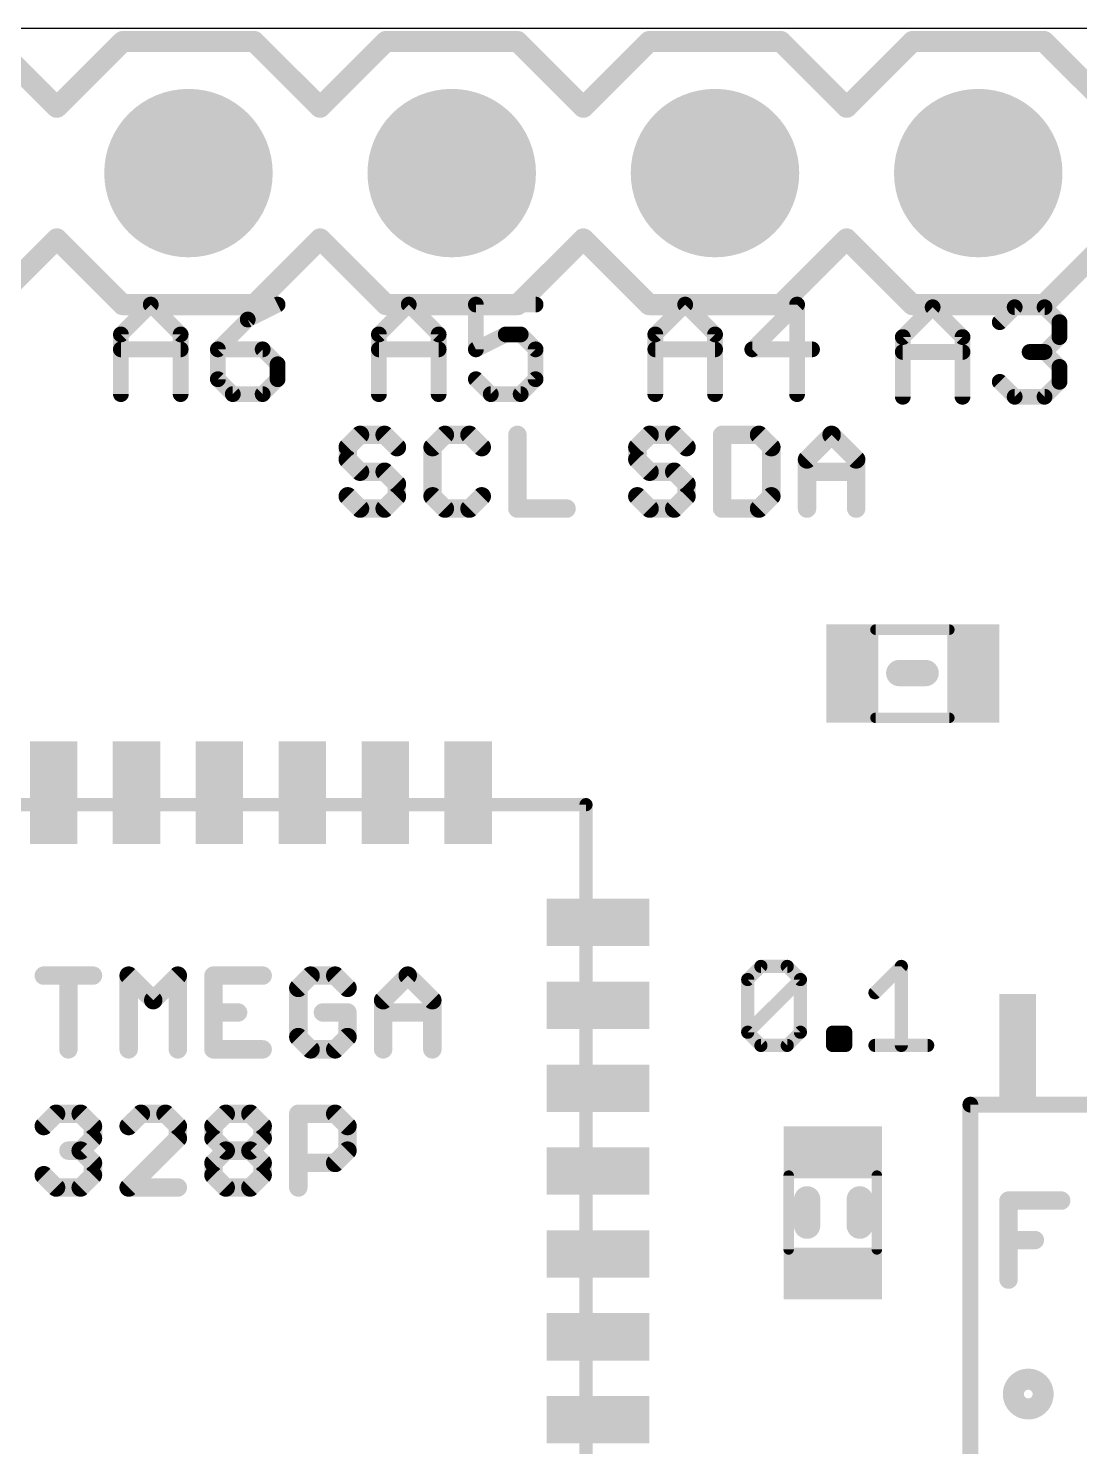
# Model space of a CAD drawing. Extents: x 0 to 33.3, y 0 to 23.1.
# Drawn here: x 15.09 to 25.24, y 9.42 to 23.11 of the extents above; entities that cross this region are included whole.
import ezdxf

# ---------------------------------------------------------------- set-up
doc = ezdxf.new("R2010")
doc.units = 0
for name, color, linetype in [('17', 82, 'CONTINUOUS'), ('20', 7, 'CONTINUOUS'), ('21', 7, 'CONTINUOUS'), ('51', 53, 'CONTINUOUS')]:
    doc.layers.add(name, color=color, linetype=linetype)

# ---------------------------------------------------------------- blocks, each defined once
blk = doc.blocks.new('RECT')
blk.add_solid([(-0.5, -0.5), (0.5, -0.5), (-0.5, 0.5), (0.5, 0.5)])
blk = doc.blocks.new('ROUNDP')
at = {"const_width": 0.5}
blk.add_lwpolyline([(0, -0.25, 1), (0, 0.25, 1), (0, -0.25)], format="xyb", dxfattribs=at)

msp = doc.modelspace()

# ---------------------------------------------------------------- linework, layer by layer
at = {"layer": '20'}
msp.add_line((33.274, 23.114), (0, 23.114), dxfattribs=at)
at = {"layer": '21'}
for points, const_width in [([(15.9852, 20.1596), (16.2733, 20.4477)], 0.1524), ([(16.2733, 20.4477), (16.5614, 20.1596)], 0.1524), ([(17.4969, 20.4477), (17.2088, 20.3037)], 0.1524), ([(18.4744, 20.1596), (18.7625, 20.4477)], 0.1524), ([(18.7625, 20.4477), (19.0506, 20.1596)], 0.1524), ([(19.9861, 20.4477), (19.4099, 20.4477)], 0.1524), ([(19.4099, 20.4477), (19.4099, 20.0156)], 0.1524), ([(21.1414, 20.1596), (21.4295, 20.4477)], 0.1524), ([(21.4295, 20.4477), (21.7176, 20.1596)], 0.1524), ([(22.5091, 20.4477), (22.0769, 20.0156)], 0.1524), ([(22.5091, 19.5834), (22.5091, 20.4477)], 0.1524), ([(23.529, 20.1342), (23.8171, 20.4223)], 0.1524), ([(23.8171, 20.4223), (24.1052, 20.1342)], 0.1524), ([(24.4645, 20.2783), (24.6085, 20.4223)], 0.1524), ([(24.6085, 20.4223), (24.8967, 20.4223)], 0.1524), ([(24.8967, 20.4223), (25.0407, 20.2783)], 0.1524), ([(17.2088, 20.3037), (16.9207, 20.0156)], 0.1524), ([(25.0407, 20.2783), (25.0407, 20.1342)], 0.1524), ([(15.9852, 19.5834), (15.9852, 20.1596)], 0.1524), ([(16.5614, 20.1596), (16.5614, 19.5834)], 0.1524), ([(18.4744, 19.5834), (18.4744, 20.1596)], 0.1524), ([(19.0506, 20.1596), (19.0506, 19.5834)], 0.1524), ([(19.4099, 20.0156), (19.698, 20.1596)], 0.1524), ([(19.698, 20.1596), (19.8421, 20.1596)], 0.1524), ([(19.8421, 20.1596), (19.9861, 20.0156)], 0.1524), ([(21.1414, 19.5834), (21.1414, 20.1596)], 0.1524), ([(21.7176, 20.1596), (21.7176, 19.5834)], 0.1524), ([(23.529, 19.558), (23.529, 20.1342)], 0.1524), ([(24.1052, 20.1342), (24.1052, 19.558)], 0.1524), ([(25.0407, 20.1342), (24.8967, 19.9902)], 0.1524), ([(15.9852, 20.0156), (16.5614, 20.0156)], 0.1524), ([(16.9207, 20.0156), (16.9207, 19.7275)], 0.1524), ([(17.3529, 20.0156), (16.9207, 20.0156)], 0.1524), ([(17.4969, 19.8715), (17.3529, 20.0156)], 0.1524), ([(18.4744, 20.0156), (19.0506, 20.0156)], 0.1524), ([(19.9861, 20.0156), (19.9861, 19.7275)], 0.1524), ([(21.1414, 20.0156), (21.7176, 20.0156)], 0.1524), ([(22.0769, 20.0156), (22.6531, 20.0156)], 0.1524), ([(23.529, 19.9902), (24.1052, 19.9902)], 0.1524), ([(24.8967, 19.9902), (24.7526, 19.9902)], 0.1524), ([(24.8967, 19.9902), (25.0407, 19.8461)], 0.1524), ([(17.4969, 19.7275), (17.4969, 19.8715)], 0.1524), ([(25.0407, 19.8461), (25.0407, 19.7021)], 0.1524), ([(16.9207, 19.7275), (17.0647, 19.5834)], 0.1524), ([(17.3529, 19.5834), (17.4969, 19.7275)], 0.1524), ([(19.5539, 19.5834), (19.4099, 19.7275)], 0.1524), ([(19.9861, 19.7275), (19.8421, 19.5834)], 0.1524), ([(24.6085, 19.558), (24.4645, 19.7021)], 0.1524), ([(25.0407, 19.7021), (24.8967, 19.558)], 0.1524), ([(17.0647, 19.5834), (17.3529, 19.5834)], 0.1524), ([(19.8421, 19.5834), (19.5539, 19.5834)], 0.1524), ([(24.8967, 19.558), (24.6085, 19.558)], 0.1524), ([(18.2923, 19.1903), (18.1737, 19.0717)], 0.1778), ([(18.5296, 19.1903), (18.2923, 19.1903)], 0.1778), ([(18.6482, 19.0717), (18.5296, 19.1903)], 0.1778), ([(19.1109, 19.1903), (18.9923, 19.0717)], 0.1778), ([(19.3482, 19.1903), (19.1109, 19.1903)], 0.1778), ([(19.4668, 19.0717), (19.3482, 19.1903)], 0.1778), ([(19.8109, 19.1903), (19.8109, 18.4785)], 0.1778), ([(21.0863, 19.1903), (20.9677, 19.0717)], 0.1778), ([(21.3236, 19.1903), (21.0863, 19.1903)], 0.1778), ([(21.4422, 19.0717), (21.3236, 19.1903)], 0.1778), ([(21.7863, 19.1903), (21.7863, 18.4785)], 0.1778), ([(22.1422, 19.1903), (21.7863, 19.1903)], 0.1778), ([(22.2608, 19.0717), (22.1422, 19.1903)], 0.1778), ([(22.6049, 18.953), (22.8421, 19.1903)], 0.1778), ([(22.8421, 19.1903), (23.0794, 18.953)], 0.1778), ([(18.1737, 19.0717), (18.1737, 18.953)], 0.1778), ([(18.1737, 18.953), (18.2923, 18.8344)], 0.1778), ([(18.9923, 19.0717), (18.9923, 18.5971)], 0.1778), ([(20.9677, 19.0717), (20.9677, 18.953)], 0.1778), ([(20.9677, 18.953), (21.0863, 18.8344)], 0.1778), ([(22.2608, 18.5971), (22.2608, 19.0717)], 0.1778), ([(22.6049, 18.4785), (22.6049, 18.953)], 0.1778), ([(23.0794, 18.953), (23.0794, 18.4785)], 0.1778), ([(18.2923, 18.8344), (18.5296, 18.8344)], 0.1778), ([(18.5296, 18.8344), (18.6482, 18.7158)], 0.1778), ([(21.0863, 18.8344), (21.3236, 18.8344)], 0.1778), ([(21.3236, 18.8344), (21.4422, 18.7158)], 0.1778), ([(22.6049, 18.8344), (23.0794, 18.8344)], 0.1778), ([(18.6482, 18.7158), (18.6482, 18.5971)], 0.1778), ([(21.4422, 18.7158), (21.4422, 18.5971)], 0.1778), ([(18.2923, 18.4785), (18.1737, 18.5971)], 0.1778), ([(18.6482, 18.5971), (18.5296, 18.4785)], 0.1778), ([(18.9923, 18.5971), (19.1109, 18.4785)], 0.1778), ([(19.3482, 18.4785), (19.4668, 18.5971)], 0.1778), ([(21.0863, 18.4785), (20.9677, 18.5971)], 0.1778), ([(21.4422, 18.5971), (21.3236, 18.4785)], 0.1778), ([(22.1422, 18.4785), (22.2608, 18.5971)], 0.1778), ([(18.5296, 18.4785), (18.2923, 18.4785)], 0.1778), ([(19.1109, 18.4785), (19.3482, 18.4785)], 0.1778), ([(19.8109, 18.4785), (20.2854, 18.4785)], 0.1778), ([(21.3236, 18.4785), (21.0863, 18.4785)], 0.1778), ([(21.7863, 18.4785), (22.1422, 18.4785)], 0.1778), ([(23.749, 16.891), (23.495, 16.891)], 0.254), ([(15.2411, 13.9706), (15.7157, 13.9706)], 0.1778), ([(15.4784, 13.2588), (15.4784, 13.9706)], 0.1778), ([(16.0597, 13.2588), (16.0597, 13.9706)], 0.1778), ([(16.0597, 13.9706), (16.297, 13.7333)], 0.1778), ([(16.297, 13.7333), (16.5343, 13.9706)], 0.1778), ([(16.5343, 13.9706), (16.5343, 13.2588)], 0.1778), ([(17.3528, 13.9706), (16.8783, 13.9706)], 0.1778), ([(16.8783, 13.9706), (16.8783, 13.2588)], 0.1778), ([(17.8155, 13.9706), (17.6969, 13.852)], 0.1778), ([(18.0528, 13.9706), (17.8155, 13.9706)], 0.1778), ([(18.1714, 13.852), (18.0528, 13.9706)], 0.1778), ([(18.5155, 13.7333), (18.7527, 13.9706)], 0.1778), ([(18.7527, 13.9706), (18.99, 13.7333)], 0.1778), ([(17.6969, 13.852), (17.6969, 13.3774)], 0.1778), ([(16.8783, 13.6147), (17.1156, 13.6147)], 0.1778), ([(18.1714, 13.6147), (17.9341, 13.6147)], 0.1778), ([(18.1714, 13.3774), (18.1714, 13.6147)], 0.1778), ([(18.5155, 13.2588), (18.5155, 13.7333)], 0.1778), ([(18.5155, 13.6147), (18.99, 13.6147)], 0.1778), ([(18.99, 13.7333), (18.99, 13.2588)], 0.1778), ([(17.6969, 13.3774), (17.8155, 13.2588)], 0.1778), ([(18.0528, 13.2588), (18.1714, 13.3774)], 0.1778), ([(16.8783, 13.2588), (17.3528, 13.2588)], 0.1778), ([(17.8155, 13.2588), (18.0528, 13.2588)], 0.1778), ([(24.181, 12.725), (24.181, 9.119)], 0.1524), ([(15.2411, 12.5185), (15.3598, 12.6371)], 0.1778), ([(15.3598, 12.6371), (15.597, 12.6371)], 0.1778), ([(15.597, 12.6371), (15.7157, 12.5185)], 0.1778), ([(15.7157, 12.5185), (15.7157, 12.3998)], 0.1778), ([(16.1784, 12.6371), (16.0597, 12.5185)], 0.1778), ([(16.4156, 12.6371), (16.1784, 12.6371)], 0.1778), ([(16.5343, 12.5185), (16.4156, 12.6371)], 0.1778), ([(16.5343, 12.3998), (16.5343, 12.5185)], 0.1778), ([(16.8783, 12.5185), (16.9969, 12.6371)], 0.1778), ([(16.8783, 12.3998), (16.8783, 12.5185)], 0.1778), ([(16.9969, 12.6371), (17.2342, 12.6371)], 0.1778), ([(17.2342, 12.6371), (17.3528, 12.5185)], 0.1778), ([(17.3528, 12.5185), (17.3528, 12.3998)], 0.1778), ([(17.6969, 11.9253), (17.6969, 12.6371)], 0.1778), ([(17.6969, 12.6371), (18.0528, 12.6371)], 0.1778), ([(18.0528, 12.6371), (18.1714, 12.5185)], 0.1778), ([(18.1714, 12.5185), (18.1714, 12.2812)], 0.1778), ([(15.7157, 12.3998), (15.597, 12.2812)], 0.1778), ([(16.0597, 11.9253), (16.5343, 12.3998)], 0.1778), ([(16.9969, 12.2812), (16.8783, 12.3998)], 0.1778), ([(17.3528, 12.3998), (17.2342, 12.2812)], 0.1778), ([(15.597, 12.2812), (15.4784, 12.2812)], 0.1778), ([(15.597, 12.2812), (15.7157, 12.1626)], 0.1778), ([(16.8783, 12.1626), (16.9969, 12.2812)], 0.1778), ([(16.9969, 12.2812), (17.2342, 12.2812)], 0.1778), ([(17.2342, 12.2812), (17.3528, 12.1626)], 0.1778), ([(18.1714, 12.2812), (18.0528, 12.1626)], 0.1778), ([(15.7157, 12.1626), (15.7157, 12.0439)], 0.1778), ([(16.8783, 12.0439), (16.8783, 12.1626)], 0.1778), ([(17.3528, 12.1626), (17.3528, 12.0439)], 0.1778), ([(18.0528, 12.1626), (17.6969, 12.1626)], 0.1778), ([(15.3598, 11.9253), (15.2411, 12.0439)], 0.1778), ([(15.7157, 12.0439), (15.597, 11.9253)], 0.1778), ([(16.9969, 11.9253), (16.8783, 12.0439)], 0.1778), ([(17.3528, 12.0439), (17.2342, 11.9253)], 0.1778), ([(15.597, 11.9253), (15.3598, 11.9253)], 0.1778), ([(16.5343, 11.9253), (16.0597, 11.9253)], 0.1778), ([(17.2342, 11.9253), (16.9969, 11.9253)], 0.1778), ([(22.606, 11.557), (22.606, 11.811)], 0.254), ([(23.114, 11.557), (23.114, 11.811)], 0.254), ([(24.5491, 11.0363), (24.5491, 11.799)], 0.1778), ([(24.5491, 11.799), (25.0575, 11.799)], 0.1778), ([(24.5491, 11.4176), (24.8033, 11.4176)], 0.1778)]:
    msp.add_lwpolyline(points, dxfattribs=dict(at, const_width=const_width))
for points, const_width in [([(16.3002, 20.4747, 1), (16.2463, 20.4208)], 0.0762), ([(16.3002, 20.4208, 1), (16.2463, 20.4747)], 0.0762), ([(17.5139, 20.4137, 1), (17.4799, 20.4818)], 0.0762), ([(18.7894, 20.4747, 1), (18.7355, 20.4208)], 0.0762), ([(18.7894, 20.4208, 1), (18.7355, 20.4747)], 0.0762), ([(19.4099, 20.4858, 1), (19.4099, 20.4096)], 0.0762), ([(19.448, 20.4477, 1), (19.3718, 20.4477)], 0.0762), ([(19.9861, 20.4096, 1), (19.9861, 20.4858)], 0.0762), ([(21.4564, 20.4747, 1), (21.4025, 20.4208)], 0.0762), ([(21.4564, 20.4208, 1), (21.4025, 20.4747)], 0.0762), ([(22.5472, 20.4477, 1), (22.471, 20.4477)], 0.0762), ([(22.536, 20.4208, 1), (22.4821, 20.4747)], 0.0762), ([(23.844, 20.4493, 1), (23.7901, 20.3954)], 0.0762), ([(23.844, 20.3954, 1), (23.7901, 20.4493)], 0.0762), ([(24.6085, 20.4604, 1), (24.6085, 20.3842)], 0.0762), ([(24.6355, 20.3954, 1), (24.5816, 20.4493)], 0.0762), ([(24.9236, 20.4493, 1), (24.8697, 20.3954)], 0.0762), ([(24.8967, 20.3842, 1), (24.8967, 20.4604)], 0.0762), ([(17.1918, 20.3378, 1), (17.2258, 20.2696)], 0.0762), ([(17.2357, 20.2767, 1), (17.1819, 20.3306)], 0.0762), ([(24.4375, 20.3052, 1), (24.4914, 20.2513)], 0.0762), ([(25.0788, 20.2783, 1), (25.0026, 20.2783)], 0.0762), ([(25.0138, 20.2513, 1), (25.0676, 20.3052)], 0.0762), ([(15.9582, 20.1866, 1), (16.0121, 20.1327)], 0.0762), ([(16.0233, 20.1596, 1), (15.9471, 20.1596)], 0.0762), ([(16.5995, 20.1596, 1), (16.5233, 20.1596)], 0.0762), ([(16.5344, 20.1327, 1), (16.5883, 20.1866)], 0.0762), ([(18.4474, 20.1866, 1), (18.5013, 20.1327)], 0.0762), ([(18.5125, 20.1596, 1), (18.4363, 20.1596)], 0.0762), ([(19.0887, 20.1596, 1), (19.0125, 20.1596)], 0.0762), ([(19.0236, 20.1327, 1), (19.0775, 20.1866)], 0.0762), ([(19.698, 20.1977, 1), (19.698, 20.1215)], 0.0762), ([(19.715, 20.1255, 1), (19.681, 20.1937)], 0.0762), ([(19.869, 20.1866, 1), (19.8151, 20.1327)], 0.0762), ([(19.8421, 20.1215, 1), (19.8421, 20.1977)], 0.0762), ([(21.1144, 20.1866, 1), (21.1683, 20.1327)], 0.0762), ([(21.1795, 20.1596, 1), (21.1033, 20.1596)], 0.0762), ([(21.7557, 20.1596, 1), (21.6795, 20.1596)], 0.0762), ([(21.6906, 20.1327, 1), (21.7445, 20.1866)], 0.0762), ([(23.502, 20.1612, 1), (23.5559, 20.1073)], 0.0762), ([(23.5671, 20.1342, 1), (23.4909, 20.1342)], 0.0762), ([(24.1433, 20.1342, 1), (24.0671, 20.1342)], 0.0762), ([(24.0782, 20.1073, 1), (24.1321, 20.1612)], 0.0762), ([(25.0026, 20.1342, 1), (25.0788, 20.1342)], 0.0762), ([(25.0676, 20.1073, 1), (25.0138, 20.1612)], 0.0762), ([(15.9852, 20.0537, 1), (15.9852, 19.9775)], 0.0762), ([(16.5614, 19.9775, 1), (16.5614, 20.0537)], 0.0762), ([(16.8937, 20.0425, 1), (16.9476, 19.9886)], 0.0762), ([(16.9588, 20.0156, 1), (16.8826, 20.0156)], 0.0762), ([(16.9207, 20.0537, 1), (16.9207, 19.9775)], 0.0762), ([(17.3798, 20.0425, 1), (17.3259, 19.9886)], 0.0762), ([(17.3529, 19.9775, 1), (17.3529, 20.0537)], 0.0762), ([(18.4744, 20.0537, 1), (18.4744, 19.9775)], 0.0762), ([(19.0506, 19.9775, 1), (19.0506, 20.0537)], 0.0762), ([(19.3928, 20.0496, 1), (19.4269, 19.9815)], 0.0762), ([(19.3718, 20.0156, 1), (19.448, 20.0156)], 0.0762), ([(20.0242, 20.0156, 1), (19.948, 20.0156)], 0.0762), ([(19.9592, 19.9886, 1), (20.013, 20.0425)], 0.0762), ([(21.1414, 20.0537, 1), (21.1414, 19.9775)], 0.0762), ([(21.7176, 19.9775, 1), (21.7176, 20.0537)], 0.0762), ([(22.0499, 20.0425, 1), (22.1038, 19.9886)], 0.0762), ([(22.0769, 20.0537, 1), (22.0769, 19.9775)], 0.0762), ([(22.6531, 19.9775, 1), (22.6531, 20.0537)], 0.0762), ([(23.529, 20.0283, 1), (23.529, 19.9521)], 0.0762), ([(24.1052, 19.9521, 1), (24.1052, 20.0283)], 0.0762), ([(24.7526, 20.0283, 1), (24.7526, 19.9521)], 0.0762), ([(24.9236, 20.0171, 1), (24.8697, 19.9632)], 0.0762), ([(24.8697, 20.0171, 1), (24.9236, 19.9632)], 0.0762), ([(24.8967, 19.9521, 1), (24.8967, 20.0283)], 0.0762), ([(17.535, 19.8715, 1), (17.4588, 19.8715)], 0.0762), ([(17.47, 19.8446, 1), (17.5238, 19.8985)], 0.0762), ([(25.0788, 19.8461, 1), (25.0026, 19.8461)], 0.0762), ([(25.0138, 19.8192, 1), (25.0676, 19.8731)], 0.0762), ([(16.9476, 19.7544, 1), (16.8937, 19.7005)], 0.0762), ([(16.8826, 19.7275, 1), (16.9588, 19.7275)], 0.0762), ([(17.4588, 19.7275, 1), (17.535, 19.7275)], 0.0762), ([(17.5238, 19.7005, 1), (17.47, 19.7544)], 0.0762), ([(19.4368, 19.7544, 1), (19.3829, 19.7005)], 0.0762), ([(19.948, 19.7275, 1), (20.0242, 19.7275)], 0.0762), ([(20.013, 19.7005, 1), (19.9592, 19.7544)], 0.0762), ([(24.4914, 19.729, 1), (24.4375, 19.6751)], 0.0762), ([(25.0026, 19.7021, 1), (25.0788, 19.7021)], 0.0762), ([(25.0676, 19.6751, 1), (25.0138, 19.729)], 0.0762), ([(15.9471, 19.5834, 1), (16.0233, 19.5834)], 0.0762), ([(16.5233, 19.5834, 1), (16.5995, 19.5834)], 0.0762), ([(17.0647, 19.6215, 1), (17.0647, 19.5453)], 0.0762), ([(17.0378, 19.5565, 1), (17.0917, 19.6103)], 0.0762), ([(17.3259, 19.6103, 1), (17.3798, 19.5565)], 0.0762), ([(17.3529, 19.5453, 1), (17.3529, 19.6215)], 0.0762), ([(18.4363, 19.5834, 1), (18.5125, 19.5834)], 0.0762), ([(19.0125, 19.5834, 1), (19.0887, 19.5834)], 0.0762), ([(19.5539, 19.6215, 1), (19.5539, 19.5453)], 0.0762), ([(19.527, 19.5565, 1), (19.5809, 19.6103)], 0.0762), ([(19.8151, 19.6103, 1), (19.869, 19.5565)], 0.0762), ([(19.8421, 19.5453, 1), (19.8421, 19.6215)], 0.0762), ([(21.1033, 19.5834, 1), (21.1795, 19.5834)], 0.0762), ([(21.6795, 19.5834, 1), (21.7557, 19.5834)], 0.0762), ([(22.471, 19.5834, 1), (22.5472, 19.5834)], 0.0762), ([(23.4909, 19.558, 1), (23.5671, 19.558)], 0.0762), ([(24.0671, 19.558, 1), (24.1433, 19.558)], 0.0762), ([(24.6085, 19.5961, 1), (24.6085, 19.5199)], 0.0762), ([(24.5816, 19.5311, 1), (24.6355, 19.5849)], 0.0762), ([(24.8697, 19.5849, 1), (24.9236, 19.5311)], 0.0762), ([(24.8967, 19.5199, 1), (24.8967, 19.5961)], 0.0762), ([(18.2923, 19.2348, 1), (18.2923, 19.1459)], 0.0889), ([(18.3238, 19.1589, 1), (18.2609, 19.2217)], 0.0889), ([(18.561, 19.2217, 1), (18.4982, 19.1589)], 0.0889), ([(18.5296, 19.1459, 1), (18.5296, 19.2348)], 0.0889), ([(19.1109, 19.2348, 1), (19.1109, 19.1459)], 0.0889), ([(19.1423, 19.1589, 1), (19.0795, 19.2217)], 0.0889), ([(19.3796, 19.2217, 1), (19.3168, 19.1589)], 0.0889), ([(19.3482, 19.1459, 1), (19.3482, 19.2348)], 0.0889), ([(19.8553, 19.1903, 1), (19.7664, 19.1903)], 0.0889), ([(21.0863, 19.2348, 1), (21.0863, 19.1459)], 0.0889), ([(21.1178, 19.1589, 1), (21.0549, 19.2217)], 0.0889), ([(21.355, 19.2217, 1), (21.2922, 19.1589)], 0.0889), ([(21.3236, 19.1459, 1), (21.3236, 19.2348)], 0.0889), ([(21.7863, 19.2348, 1), (21.7863, 19.1459)], 0.0889), ([(21.8307, 19.1903, 1), (21.7418, 19.1903)], 0.0889), ([(22.1736, 19.2217, 1), (22.1108, 19.1589)], 0.0889), ([(22.1422, 19.1459, 1), (22.1422, 19.2348)], 0.0889), ([(22.8736, 19.2217, 1), (22.8107, 19.1589)], 0.0889), ([(22.8736, 19.1589, 1), (22.8107, 19.2217)], 0.0889), ([(18.2182, 19.0717, 1), (18.1292, 19.0717)], 0.0889), ([(18.1423, 19.1031, 1), (18.2051, 19.0402)], 0.0889), ([(18.2051, 18.9845, 1), (18.1423, 18.9216)], 0.0889), ([(18.6168, 19.0402, 1), (18.6797, 19.1031)], 0.0889), ([(19.0367, 19.0717, 1), (18.9478, 19.0717)], 0.0889), ([(18.9608, 19.1031, 1), (19.0237, 19.0402)], 0.0889), ([(19.4354, 19.0402, 1), (19.4982, 19.1031)], 0.0889), ([(21.0122, 19.0717, 1), (20.9232, 19.0717)], 0.0889), ([(20.9363, 19.1031, 1), (20.9991, 19.0402)], 0.0889), ([(20.9991, 18.9845, 1), (20.9363, 18.9216)], 0.0889), ([(21.4108, 19.0402, 1), (21.4737, 19.1031)], 0.0889), ([(22.3053, 19.0717, 1), (22.2164, 19.0717)], 0.0889), ([(22.2294, 19.0402, 1), (22.2922, 19.1031)], 0.0889), ([(22.6493, 18.953, 1), (22.5604, 18.953)], 0.0889), ([(23.1238, 18.953, 1), (23.0349, 18.953)], 0.0889), ([(18.1292, 18.953, 1), (18.2182, 18.953)], 0.0889), ([(18.2923, 18.8789, 1), (18.2923, 18.79)], 0.0889), ([(18.2609, 18.803, 1), (18.3238, 18.8658)], 0.0889), ([(18.561, 18.8658, 1), (18.4982, 18.803)], 0.0889), ([(18.5296, 18.79, 1), (18.5296, 18.8789)], 0.0889), ([(20.9232, 18.953, 1), (21.0122, 18.953)], 0.0889), ([(21.0863, 18.8789, 1), (21.0863, 18.79)], 0.0889), ([(21.0549, 18.803, 1), (21.1178, 18.8658)], 0.0889), ([(21.355, 18.8658, 1), (21.2922, 18.803)], 0.0889), ([(21.3236, 18.79, 1), (21.3236, 18.8789)], 0.0889), ([(22.5734, 18.9845, 1), (22.6363, 18.9216)], 0.0889), ([(22.6049, 18.8789, 1), (22.6049, 18.79)], 0.0889), ([(23.048, 18.9216, 1), (23.1108, 18.9845)], 0.0889), ([(23.0794, 18.79, 1), (23.0794, 18.8789)], 0.0889), ([(18.6927, 18.7158, 1), (18.6038, 18.7158)], 0.0889), ([(18.6168, 18.6843, 1), (18.6797, 18.7472)], 0.0889), ([(21.4867, 18.7158, 1), (21.3978, 18.7158)], 0.0889), ([(21.4108, 18.6843, 1), (21.4737, 18.7472)], 0.0889), ([(18.2051, 18.6286, 1), (18.1423, 18.5657)], 0.0889), ([(18.6038, 18.5971, 1), (18.6927, 18.5971)], 0.0889), ([(18.6797, 18.5657, 1), (18.6168, 18.6286)], 0.0889), ([(19.0237, 18.6286, 1), (18.9608, 18.5657)], 0.0889), ([(18.9478, 18.5971, 1), (19.0367, 18.5971)], 0.0889), ([(19.4982, 18.5657, 1), (19.4354, 18.6286)], 0.0889), ([(20.9991, 18.6286, 1), (20.9363, 18.5657)], 0.0889), ([(21.3978, 18.5971, 1), (21.4867, 18.5971)], 0.0889), ([(21.4737, 18.5657, 1), (21.4108, 18.6286)], 0.0889), ([(22.2164, 18.5971, 1), (22.3053, 18.5971)], 0.0889), ([(22.2922, 18.5657, 1), (22.2294, 18.6286)], 0.0889), ([(18.2923, 18.523, 1), (18.2923, 18.434)], 0.0889), ([(18.2609, 18.4471, 1), (18.3238, 18.5099)], 0.0889), ([(18.4982, 18.5099, 1), (18.561, 18.4471)], 0.0889), ([(18.5296, 18.434, 1), (18.5296, 18.523)], 0.0889), ([(19.1109, 18.523, 1), (19.1109, 18.434)], 0.0889), ([(19.0795, 18.4471, 1), (19.1423, 18.5099)], 0.0889), ([(19.3168, 18.5099, 1), (19.3796, 18.4471)], 0.0889), ([(19.3482, 18.434, 1), (19.3482, 18.523)], 0.0889), ([(19.8109, 18.523, 1), (19.8109, 18.434)], 0.0889), ([(19.7664, 18.4785, 1), (19.8553, 18.4785)], 0.0889), ([(20.2854, 18.434, 1), (20.2854, 18.523)], 0.0889), ([(21.0863, 18.523, 1), (21.0863, 18.434)], 0.0889), ([(21.0549, 18.4471, 1), (21.1178, 18.5099)], 0.0889), ([(21.2922, 18.5099, 1), (21.355, 18.4471)], 0.0889), ([(21.3236, 18.434, 1), (21.3236, 18.523)], 0.0889), ([(21.7863, 18.523, 1), (21.7863, 18.434)], 0.0889), ([(21.7418, 18.4785, 1), (21.8307, 18.4785)], 0.0889), ([(22.1108, 18.5099, 1), (22.1736, 18.4471)], 0.0889), ([(22.1422, 18.434, 1), (22.1422, 18.523)], 0.0889), ([(22.5604, 18.4785, 1), (22.6493, 18.4785)], 0.0889), ([(23.0349, 18.4785, 1), (23.1238, 18.4785)], 0.0889), ([(23.495, 16.9545, 1), (23.495, 16.8275)], 0.127), ([(23.749, 16.8275, 1), (23.749, 16.9545)], 0.127), ([(15.2411, 14.0151, 1), (15.2411, 13.9262)], 0.0889), ([(15.5229, 13.9706, 1), (15.434, 13.9706)], 0.0889), ([(15.7157, 13.9262, 1), (15.7157, 14.0151)], 0.0889), ([(16.0911, 14.002, 1), (16.0283, 13.9392)], 0.0889), ([(16.1042, 13.9706, 1), (16.0153, 13.9706)], 0.0889), ([(16.5787, 13.9706, 1), (16.4898, 13.9706)], 0.0889), ([(16.5657, 13.9392, 1), (16.5028, 14.002)], 0.0889), ([(16.8783, 14.0151, 1), (16.8783, 13.9262)], 0.0889), ([(16.9227, 13.9706, 1), (16.8338, 13.9706)], 0.0889), ([(17.3528, 13.9262, 1), (17.3528, 14.0151)], 0.0889), ([(17.8155, 14.0151, 1), (17.8155, 13.9262)], 0.0889), ([(17.8469, 13.9392, 1), (17.7841, 14.002)], 0.0889), ([(18.0842, 14.002, 1), (18.0213, 13.9392)], 0.0889), ([(18.0528, 13.9262, 1), (18.0528, 14.0151)], 0.0889), ([(18.7842, 14.002, 1), (18.7213, 13.9392)], 0.0889), ([(18.7842, 13.9392, 1), (18.7213, 14.002)], 0.0889), ([(17.7413, 13.852, 1), (17.6524, 13.852)], 0.0889), ([(17.6654, 13.8834, 1), (17.7283, 13.8205)], 0.0889), ([(18.14, 13.8205, 1), (18.2028, 13.8834)], 0.0889), ([(16.2656, 13.7648, 1), (16.3284, 13.7019)], 0.0889), ([(16.2656, 13.7019, 1), (16.3284, 13.7648)], 0.0889), ([(16.8783, 13.6592, 1), (16.8783, 13.5703)], 0.0889), ([(17.1156, 13.5703, 1), (17.1156, 13.6592)], 0.0889), ([(17.9341, 13.6592, 1), (17.9341, 13.5703)], 0.0889), ([(18.2159, 13.6147, 1), (18.127, 13.6147)], 0.0889), ([(18.1714, 13.5703, 1), (18.1714, 13.6592)], 0.0889), ([(18.484, 13.7648, 1), (18.5469, 13.7019)], 0.0889), ([(18.5599, 13.7333, 1), (18.471, 13.7333)], 0.0889), ([(18.5155, 13.6592, 1), (18.5155, 13.5703)], 0.0889), ([(19.0344, 13.7333, 1), (18.9455, 13.7333)], 0.0889), ([(18.9586, 13.7019, 1), (19.0214, 13.7648)], 0.0889), ([(18.99, 13.5703, 1), (18.99, 13.6592)], 0.0889), ([(17.7283, 13.4089, 1), (17.6654, 13.346)], 0.0889), ([(17.6524, 13.3774, 1), (17.7413, 13.3774)], 0.0889), ([(18.127, 13.3774, 1), (18.2159, 13.3774)], 0.0889), ([(18.2028, 13.346, 1), (18.14, 13.4089)], 0.0889), ([(15.434, 13.2588, 1), (15.5229, 13.2588)], 0.0889), ([(16.0153, 13.2588, 1), (16.1042, 13.2588)], 0.0889), ([(16.4898, 13.2588, 1), (16.5787, 13.2588)], 0.0889), ([(16.8783, 13.3033, 1), (16.8783, 13.2144)], 0.0889), ([(16.8338, 13.2588, 1), (16.9227, 13.2588)], 0.0889), ([(17.3528, 13.2144, 1), (17.3528, 13.3033)], 0.0889), ([(17.8155, 13.3033, 1), (17.8155, 13.2144)], 0.0889), ([(17.7841, 13.2274, 1), (17.8469, 13.2902)], 0.0889), ([(18.0213, 13.2902, 1), (18.0842, 13.2274)], 0.0889), ([(18.0528, 13.2144, 1), (18.0528, 13.3033)], 0.0889), ([(18.471, 13.2588, 1), (18.5599, 13.2588)], 0.0889), ([(18.9455, 13.2588, 1), (19.0344, 13.2588)], 0.0889), ([(24.2191, 12.725, 1), (24.1429, 12.725)], 0.0762), ([(15.3598, 12.6816, 1), (15.3598, 12.5927)], 0.0889), ([(15.3912, 12.6057, 1), (15.3283, 12.6685)], 0.0889), ([(15.6285, 12.6685, 1), (15.5656, 12.6057)], 0.0889), ([(15.597, 12.5927, 1), (15.597, 12.6816)], 0.0889), ([(15.7601, 12.5185, 1), (15.6712, 12.5185)], 0.0889), ([(16.1784, 12.6816, 1), (16.1784, 12.5927)], 0.0889), ([(16.2098, 12.6057, 1), (16.1469, 12.6685)], 0.0889), ([(16.4471, 12.6685, 1), (16.3842, 12.6057)], 0.0889), ([(16.4156, 12.5927, 1), (16.4156, 12.6816)], 0.0889), ([(16.5787, 12.5185, 1), (16.4898, 12.5185)], 0.0889), ([(16.9227, 12.5185, 1), (16.8338, 12.5185)], 0.0889), ([(16.9969, 12.6816, 1), (16.9969, 12.5927)], 0.0889), ([(17.0284, 12.6057, 1), (16.9655, 12.6685)], 0.0889), ([(17.2656, 12.6685, 1), (17.2028, 12.6057)], 0.0889), ([(17.2342, 12.5927, 1), (17.2342, 12.6816)], 0.0889), ([(17.3973, 12.5185, 1), (17.3084, 12.5185)], 0.0889), ([(17.7413, 12.6371, 1), (17.6524, 12.6371)], 0.0889), ([(17.6969, 12.6816, 1), (17.6969, 12.5927)], 0.0889), ([(18.0842, 12.6685, 1), (18.0213, 12.6057)], 0.0889), ([(18.0528, 12.5927, 1), (18.0528, 12.6816)], 0.0889), ([(18.2159, 12.5185, 1), (18.127, 12.5185)], 0.0889), ([(15.2097, 12.5499, 1), (15.2726, 12.487)], 0.0889), ([(15.6842, 12.487, 1), (15.7471, 12.5499)], 0.0889), ([(15.7471, 12.3684, 1), (15.6842, 12.4313)], 0.0889), ([(16.0283, 12.5499, 1), (16.0911, 12.487)], 0.0889), ([(16.5028, 12.487, 1), (16.5657, 12.5499)], 0.0889), ([(16.5657, 12.3684, 1), (16.5028, 12.4313)], 0.0889), ([(16.8469, 12.5499, 1), (16.9097, 12.487)], 0.0889), ([(16.9097, 12.4313, 1), (16.8469, 12.3684)], 0.0889), ([(17.3214, 12.487, 1), (17.3843, 12.5499)], 0.0889), ([(17.3843, 12.3684, 1), (17.3214, 12.4313)], 0.0889), ([(18.14, 12.487, 1), (18.2028, 12.5499)], 0.0889), ([(15.4784, 12.3257, 1), (15.4784, 12.2368)], 0.0889), ([(15.6285, 12.3126, 1), (15.5656, 12.2498)], 0.0889), ([(15.5656, 12.3126, 1), (15.6285, 12.2498)], 0.0889), ([(15.597, 12.2368, 1), (15.597, 12.3257)], 0.0889), ([(15.6712, 12.3998, 1), (15.7601, 12.3998)], 0.0889), ([(16.4898, 12.3998, 1), (16.5787, 12.3998)], 0.0889), ([(16.8338, 12.3998, 1), (16.9227, 12.3998)], 0.0889), ([(16.9969, 12.3257, 1), (16.9969, 12.2368)], 0.0889), ([(17.0284, 12.2498, 1), (16.9655, 12.3126)], 0.0889), ([(16.9655, 12.2498, 1), (17.0284, 12.3126)], 0.0889), ([(17.2656, 12.3126, 1), (17.2028, 12.2498)], 0.0889), ([(17.2028, 12.3126, 1), (17.2656, 12.2498)], 0.0889), ([(17.2342, 12.2368, 1), (17.2342, 12.3257)], 0.0889), ([(17.3084, 12.3998, 1), (17.3973, 12.3998)], 0.0889), ([(18.127, 12.2812, 1), (18.2159, 12.2812)], 0.0889), ([(18.2028, 12.2498, 1), (18.14, 12.3126)], 0.0889), ([(15.7601, 12.1626, 1), (15.6712, 12.1626)], 0.0889), ([(15.6842, 12.1311, 1), (15.7471, 12.194)], 0.0889), ([(16.9227, 12.1626, 1), (16.8338, 12.1626)], 0.0889), ([(16.8469, 12.194, 1), (16.9097, 12.1311)], 0.0889), ([(17.3973, 12.1626, 1), (17.3084, 12.1626)], 0.0889), ([(17.3214, 12.1311, 1), (17.3843, 12.194)], 0.0889), ([(17.6969, 12.207, 1), (17.6969, 12.1181)], 0.0889), ([(18.0213, 12.194, 1), (18.0842, 12.1311)], 0.0889), ([(18.0528, 12.1181, 1), (18.0528, 12.207)], 0.0889), ([(15.2726, 12.0754, 1), (15.2097, 12.0125)], 0.0889), ([(15.6712, 12.0439, 1), (15.7601, 12.0439)], 0.0889), ([(15.7471, 12.0125, 1), (15.6842, 12.0754)], 0.0889), ([(16.9097, 12.0754, 1), (16.8469, 12.0125)], 0.0889), ([(16.8338, 12.0439, 1), (16.9227, 12.0439)], 0.0889), ([(17.3084, 12.0439, 1), (17.3973, 12.0439)], 0.0889), ([(17.3843, 12.0125, 1), (17.3214, 12.0754)], 0.0889), ([(15.3598, 11.9697, 1), (15.3598, 11.8809)], 0.0889), ([(15.3283, 11.8939, 1), (15.3912, 11.9567)], 0.0889), ([(15.5656, 11.9567, 1), (15.6285, 11.8939)], 0.0889), ([(15.597, 11.8809, 1), (15.597, 11.9697)], 0.0889), ([(16.0283, 11.9567, 1), (16.0911, 11.8939)], 0.0889), ([(16.0597, 11.9697, 1), (16.0597, 11.8809)], 0.0889), ([(16.5343, 11.8809, 1), (16.5343, 11.9697)], 0.0889), ([(16.9969, 11.9697, 1), (16.9969, 11.8809)], 0.0889), ([(16.9655, 11.8939, 1), (17.0284, 11.9567)], 0.0889), ([(17.2028, 11.9567, 1), (17.2656, 11.8939)], 0.0889), ([(17.2342, 11.8809, 1), (17.2342, 11.9697)], 0.0889), ([(17.6524, 11.9253, 1), (17.7413, 11.9253)], 0.0889), ([(22.6695, 11.811, 1), (22.5425, 11.811)], 0.127), ([(23.1775, 11.811, 1), (23.0505, 11.811)], 0.127), ([(24.5936, 11.799, 1), (24.5047, 11.799)], 0.0889), ([(24.5491, 11.8434, 1), (24.5491, 11.7545)], 0.0889), ([(25.0575, 11.7545, 1), (25.0575, 11.8434)], 0.0889), ([(22.5425, 11.557, 1), (22.6695, 11.557)], 0.127), ([(23.0505, 11.557, 1), (23.1775, 11.557)], 0.127), ([(24.5491, 11.4621, 1), (24.5491, 11.3732)], 0.0889), ([(24.8033, 11.3732, 1), (24.8033, 11.4621)], 0.0889), ([(24.5047, 11.0363, 1), (24.5936, 11.0363)], 0.0889), ([(24.7396, 9.7878, 1), (24.7396, 10.075, 1), (24.7396, 9.7878)], 0.2032)]:
    msp.add_lwpolyline(points, format="xyb", dxfattribs=dict(at, const_width=const_width))
at = {"layer": '51'}
for points, const_width in [([(15.367, 22.352), (14.732, 22.987)], 0.2032), ([(15.367, 22.352), (16.002, 22.987)], 0.2032), ([(16.002, 22.987), (17.272, 22.987)], 0.2032), ([(17.907, 22.352), (17.272, 22.987)], 0.2032), ([(17.907, 22.352), (18.542, 22.987)], 0.2032), ([(18.542, 22.987), (19.812, 22.987)], 0.2032), ([(19.812, 22.987), (20.447, 22.352)], 0.2032), ([(20.447, 22.352), (21.082, 22.987)], 0.2032), ([(21.082, 22.987), (22.352, 22.987)], 0.2032), ([(22.352, 22.987), (22.987, 22.352)], 0.2032), ([(22.987, 22.352), (23.622, 22.987)], 0.2032), ([(23.622, 22.987), (24.892, 22.987)], 0.2032), ([(25.527, 22.352), (24.892, 22.987)], 0.2032), ([(14.732, 20.447), (15.367, 21.082)], 0.2032), ([(16.002, 20.447), (15.367, 21.082)], 0.2032), ([(17.272, 20.447), (17.907, 21.082)], 0.2032), ([(18.542, 20.447), (17.907, 21.082)], 0.2032), ([(20.447, 21.082), (19.812, 20.447)], 0.2032), ([(21.082, 20.447), (20.447, 21.082)], 0.2032), ([(22.987, 21.082), (22.352, 20.447)], 0.2032), ([(23.622, 20.447), (22.987, 21.082)], 0.2032), ([(24.892, 20.447), (25.527, 21.082)], 0.2032), ([(17.272, 20.447), (16.002, 20.447)], 0.2032), ([(19.812, 20.447), (18.542, 20.447)], 0.2032), ([(22.352, 20.447), (21.082, 20.447)], 0.2032), ([(24.892, 20.447), (23.622, 20.447)], 0.2032), ([(23.978, 17.31), (23.266, 17.31)], 0.1016), ([(23.978, 16.459), (23.266, 16.459)], 0.1016), ([(12.5984, 15.621), (20.4724, 15.621)], 0.127), ([(20.4724, 15.621), (20.4724, 7.747)], 0.127), ([(22.0328, 13.9324), (22.1599, 14.0596)], 0.127), ([(22.1599, 14.0596), (22.4141, 14.0596)], 0.127), ([(22.4141, 14.0596), (22.5412, 13.9324)], 0.127), ([(23.2606, 13.8053), (23.5148, 14.0596)], 0.127), ([(23.5148, 14.0596), (23.5148, 13.2969)], 0.127), ([(22.0328, 13.424), (22.0328, 13.9324)], 0.127), ([(22.0328, 13.424), (22.5412, 13.9324)], 0.127), ([(22.5412, 13.9324), (22.5412, 13.424)], 0.127), ([(22.1599, 13.2969), (22.0328, 13.424)], 0.127), ([(22.5412, 13.424), (22.4141, 13.2969)], 0.127), ([(22.8513, 13.2969), (22.8513, 13.424)], 0.127), ([(22.8513, 13.424), (22.9784, 13.424)], 0.127), ([(22.9784, 13.424), (22.9784, 13.2969)], 0.127), ([(22.4141, 13.2969), (22.1599, 13.2969)], 0.127), ([(22.9784, 13.2969), (22.8513, 13.2969)], 0.127), ([(23.2606, 13.2969), (23.7691, 13.2969)], 0.127), ([(28.905, 12.725), (24.181, 12.725)], 0.1524), ([(22.428, 11.328), (22.428, 12.04)], 0.1016), ([(23.279, 11.328), (23.279, 12.04)], 0.1016)]:
    msp.add_lwpolyline(points, dxfattribs=dict(at, const_width=const_width))
for points, const_width in [([(16.002, 23.0378, 1), (16.002, 22.9362)], 0.1016), ([(16.0379, 22.9511, 1), (15.9661, 23.0229)], 0.1016), ([(17.3079, 23.0229, 1), (17.2361, 22.9511)], 0.1016), ([(17.272, 22.9362, 1), (17.272, 23.0378)], 0.1016), ([(18.542, 23.0378, 1), (18.542, 22.9362)], 0.1016), ([(18.5779, 22.9511, 1), (18.5061, 23.0229)], 0.1016), ([(19.8479, 23.0229, 1), (19.7761, 22.9511)], 0.1016), ([(19.812, 22.9362, 1), (19.812, 23.0378)], 0.1016), ([(21.082, 23.0378, 1), (21.082, 22.9362)], 0.1016), ([(21.1179, 22.9511, 1), (21.0461, 23.0229)], 0.1016), ([(22.3879, 23.0229, 1), (22.3161, 22.9511)], 0.1016), ([(22.352, 22.9362, 1), (22.352, 23.0378)], 0.1016), ([(23.622, 23.0378, 1), (23.622, 22.9362)], 0.1016), ([(23.6579, 22.9511, 1), (23.5861, 23.0229)], 0.1016), ([(24.9279, 23.0229, 1), (24.8561, 22.9511)], 0.1016), ([(24.892, 22.9362, 1), (24.892, 23.0378)], 0.1016), ([(15.3311, 22.3879, 1), (15.4029, 22.3161)], 0.1016), ([(15.3311, 22.3161, 1), (15.4029, 22.3879)], 0.1016), ([(17.8711, 22.3879, 1), (17.9429, 22.3161)], 0.1016), ([(17.8711, 22.3161, 1), (17.9429, 22.3879)], 0.1016), ([(20.4111, 22.3879, 1), (20.4829, 22.3161)], 0.1016), ([(20.4111, 22.3161, 1), (20.4829, 22.3879)], 0.1016), ([(22.9511, 22.3879, 1), (23.0229, 22.3161)], 0.1016), ([(22.9511, 22.3161, 1), (23.0229, 22.3879)], 0.1016), ([(15.4029, 21.1179, 1), (15.3311, 21.0461)], 0.1016), ([(15.4029, 21.0461, 1), (15.3311, 21.1179)], 0.1016), ([(17.9429, 21.1179, 1), (17.8711, 21.0461)], 0.1016), ([(17.9429, 21.0461, 1), (17.8711, 21.1179)], 0.1016), ([(20.4829, 21.1179, 1), (20.4111, 21.0461)], 0.1016), ([(20.4829, 21.0461, 1), (20.4111, 21.1179)], 0.1016), ([(23.0229, 21.1179, 1), (22.9511, 21.0461)], 0.1016), ([(23.0229, 21.0461, 1), (22.9511, 21.1179)], 0.1016), ([(16.002, 20.4978, 1), (16.002, 20.3962)], 0.1016), ([(17.272, 20.3962, 1), (17.272, 20.4978)], 0.1016), ([(18.542, 20.4978, 1), (18.542, 20.3962)], 0.1016), ([(19.812, 20.3962, 1), (19.812, 20.4978)], 0.1016), ([(21.082, 20.4978, 1), (21.082, 20.3962)], 0.1016), ([(22.352, 20.3962, 1), (22.352, 20.4978)], 0.1016), ([(23.622, 20.4978, 1), (23.622, 20.3962)], 0.1016), ([(24.892, 20.3962, 1), (24.892, 20.4978)], 0.1016), ([(15.9661, 20.4111, 1), (16.0379, 20.4829)], 0.1016), ([(17.2361, 20.4829, 1), (17.3079, 20.4111)], 0.1016), ([(18.5061, 20.4111, 1), (18.5779, 20.4829)], 0.1016), ([(19.7761, 20.4829, 1), (19.8479, 20.4111)], 0.1016), ([(21.0461, 20.4111, 1), (21.1179, 20.4829)], 0.1016), ([(22.3161, 20.4829, 1), (22.3879, 20.4111)], 0.1016), ([(23.5861, 20.4111, 1), (23.6579, 20.4829)], 0.1016), ([(24.8561, 20.4829, 1), (24.9279, 20.4111)], 0.1016), ([(23.266, 17.3354, 1), (23.266, 17.2846)], 0.0508), ([(23.978, 17.2846, 1), (23.978, 17.3354)], 0.0508), ([(23.266, 16.4844, 1), (23.266, 16.4336)], 0.0508), ([(23.978, 16.4336, 1), (23.978, 16.4844)], 0.0508), ([(20.5041, 15.621, 1), (20.4407, 15.621)], 0.0635), ([(20.4724, 15.5892, 1), (20.4724, 15.6528)], 0.0635), ([(22.1599, 14.0913, 1), (22.1599, 14.0278)], 0.0635), ([(22.1823, 14.0371, 1), (22.1374, 14.082)], 0.0635), ([(22.4365, 14.082, 1), (22.3916, 14.0371)], 0.0635), ([(22.4141, 14.0278, 1), (22.4141, 14.0913)], 0.0635), ([(23.5466, 14.0596, 1), (23.4831, 14.0596)], 0.0635), ([(23.5373, 14.0371, 1), (23.4924, 14.082)], 0.0635), ([(22.0645, 13.9324, 1), (22.001, 13.9324)], 0.0635), ([(22.0103, 13.9549, 1), (22.0552, 13.91)], 0.0635), ([(22.5729, 13.9324, 1), (22.5094, 13.9324)], 0.0635), ([(22.5636, 13.91, 1), (22.5187, 13.9549)], 0.0635), ([(22.5187, 13.91, 1), (22.5636, 13.9549)], 0.0635), ([(23.2382, 13.8278, 1), (23.2831, 13.7829)], 0.0635), ([(22.0552, 13.4465, 1), (22.0103, 13.4016)], 0.0635), ([(22.0103, 13.4465, 1), (22.0552, 13.4016)], 0.0635), ([(22.001, 13.424, 1), (22.0645, 13.424)], 0.0635), ([(22.5094, 13.424, 1), (22.5729, 13.424)], 0.0635), ([(22.5636, 13.4016, 1), (22.5187, 13.4465)], 0.0635), ([(22.8513, 13.4558, 1), (22.8513, 13.3923)], 0.0635), ([(22.8831, 13.424, 1), (22.8196, 13.424)], 0.0635), ([(23.0102, 13.424, 1), (22.9467, 13.424)], 0.0635), ([(22.9784, 13.3923, 1), (22.9784, 13.4558)], 0.0635), ([(22.1599, 13.3287, 1), (22.1599, 13.2652)], 0.0635), ([(22.1374, 13.2744, 1), (22.1823, 13.3194)], 0.0635), ([(22.3916, 13.3194, 1), (22.4365, 13.2744)], 0.0635), ([(22.4141, 13.2652, 1), (22.4141, 13.3287)], 0.0635), ([(22.8513, 13.3287, 1), (22.8513, 13.2652)], 0.0635), ([(22.8196, 13.2969, 1), (22.8831, 13.2969)], 0.0635), ([(22.9467, 13.2969, 1), (23.0102, 13.2969)], 0.0635), ([(22.9784, 13.2652, 1), (22.9784, 13.3287)], 0.0635), ([(23.2606, 13.3287, 1), (23.2606, 13.2652)], 0.0635), ([(23.4831, 13.2969, 1), (23.5466, 13.2969)], 0.0635), ([(23.7691, 13.2652, 1), (23.7691, 13.3287)], 0.0635), ([(24.181, 12.7631, 1), (24.181, 12.6869)], 0.0762), ([(22.4534, 12.04, 1), (22.4026, 12.04)], 0.0508), ([(23.3044, 12.04, 1), (23.2536, 12.04)], 0.0508), ([(22.4026, 11.328, 1), (22.4534, 11.328)], 0.0508), ([(23.2536, 11.328, 1), (23.3044, 11.328)], 0.0508)]:
    msp.add_lwpolyline(points, format="xyb", dxfattribs=dict(at, const_width=const_width))

# ---------------------------------------------------------------- block references
at = {"layer": '17', "xscale": 1.6256, "yscale": 1.6256, "rotation": 270}
for p in [(16.637, 21.717), (16.637, 21.717), (19.177, 21.717), (19.177, 21.717), (21.717, 21.717), (21.717, 21.717), (24.257, 21.717), (24.257, 21.717)]:
    msp.add_blockref('ROUNDP', p, dxfattribs=at)
at = {"layer": '51'}
for p, xscale, yscale, rotation in [((16.637, 21.717), 0.508, 0.508, 180), ((19.177, 21.717), 0.508, 0.508, 180), ((21.717, 21.717), 0.508, 0.508, 180), ((24.257, 21.717), 0.508, 0.508, 180), ((23.0418, 16.8859), 0.5001, 0.95, 180), ((24.2102, 16.8859), 0.5001, 0.95, 180), ((22.8549, 12.2643), 0.5001, 0.95, 90), ((22.8549, 11.0959), 0.5001, 0.95, 90)]:
    msp.add_blockref('RECT', p, dxfattribs=dict(at, xscale=xscale, yscale=yscale, rotation=rotation))
for p, xscale, yscale in [((15.3354, 15.7353), 0.4572, 0.9906), ((16.1354, 15.7353), 0.4572, 0.9906), ((16.9354, 15.7353), 0.4572, 0.9906), ((17.7354, 15.7353), 0.4572, 0.9906), ((18.5354, 15.7353), 0.4572, 0.9906), ((19.3354, 15.7353), 0.4572, 0.9906), ((20.5867, 14.484), 0.9906, 0.4572), ((20.5867, 13.684), 0.9906, 0.4572), ((24.638, 13.2842), 0.3556, 1.016), ((20.5867, 12.884), 0.9906, 0.4572), ((20.5867, 12.084), 0.9906, 0.4572), ((20.5867, 11.284), 0.9906, 0.4572), ((20.5867, 10.484), 0.9906, 0.4572), ((20.5867, 9.684), 0.9906, 0.4572)]:
    msp.add_blockref('RECT', p, dxfattribs=dict(at, xscale=xscale, yscale=yscale))

doc.saveas('drawing.dxf')
